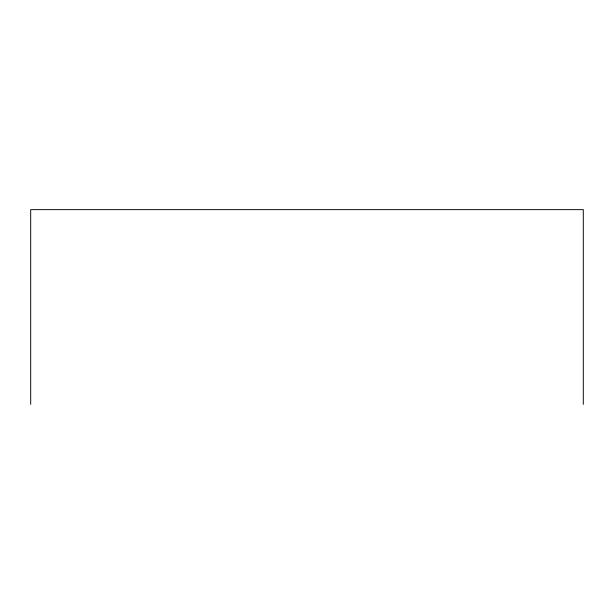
<?xml version="1.0" encoding="UTF-8"?>
<svg xmlns="http://www.w3.org/2000/svg" width="614" height="614" viewBox="0 0 614 614"><rect width="100%" height="100%" fill="white"/><g stroke="black" fill="none" stroke-linecap="round" stroke-linejoin="round"><path stroke-width="0.92" d="M583.3 404.357L583.3 209.643L30.7 209.643L30.7 404.357"/></g></svg>
